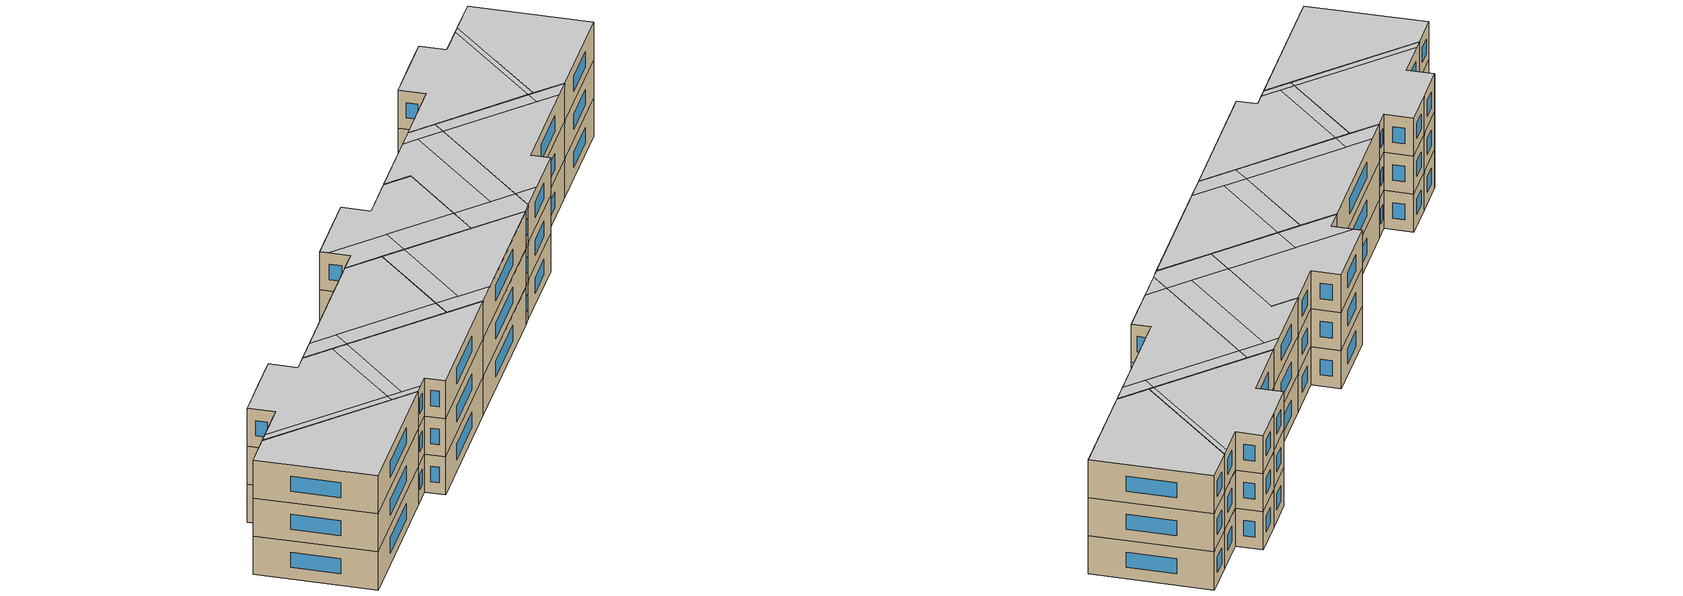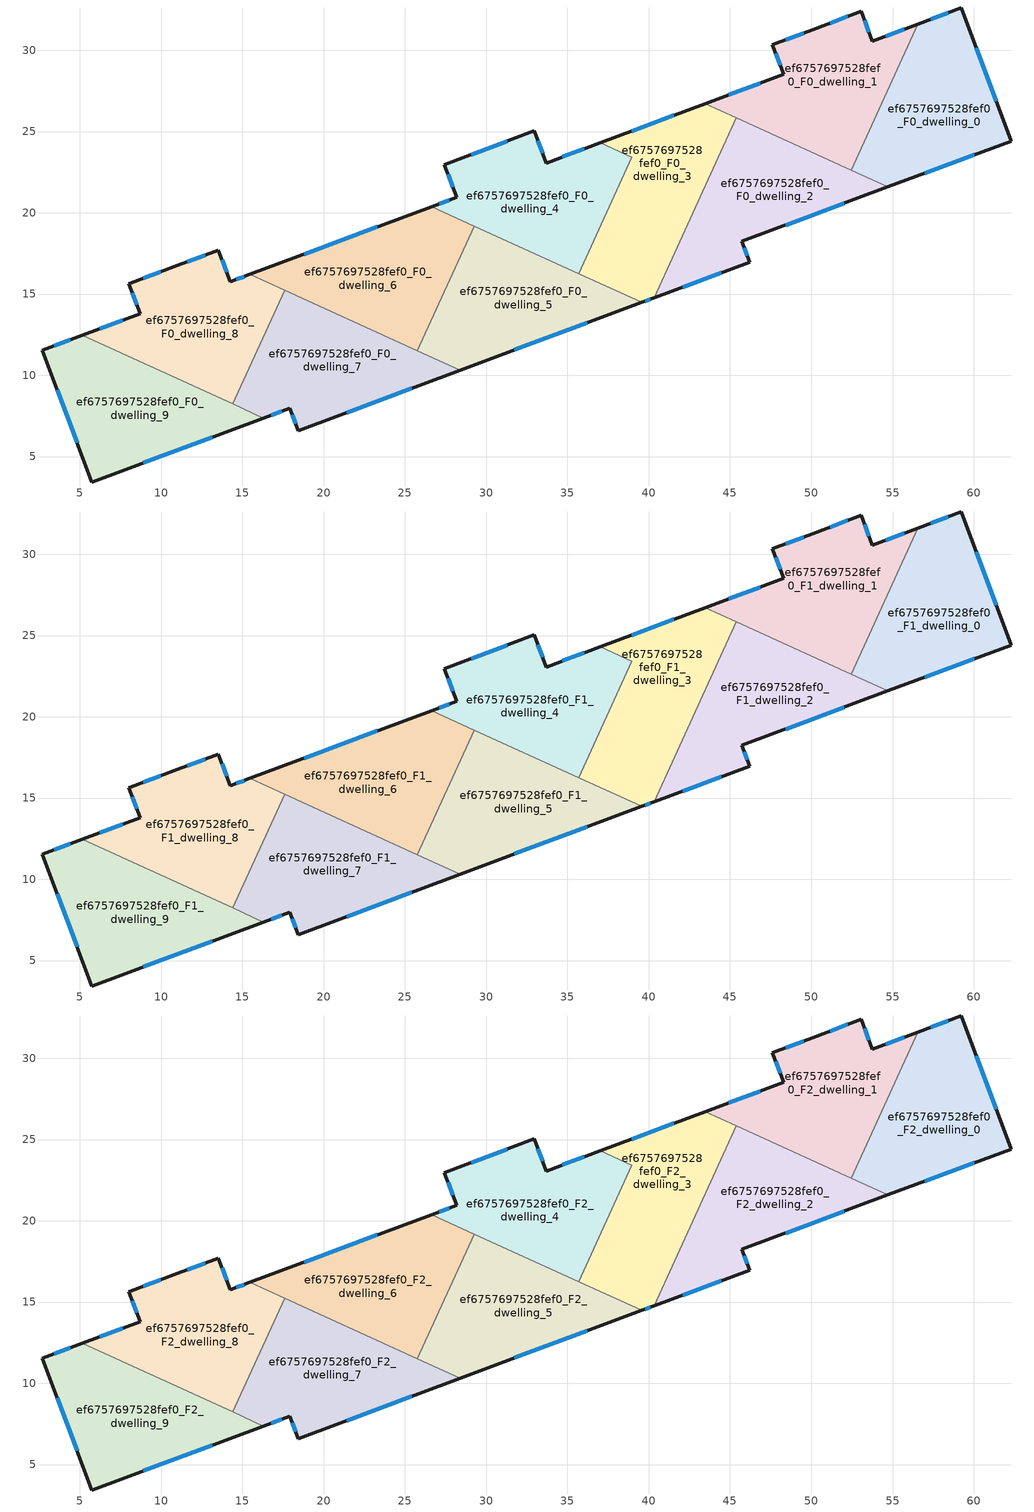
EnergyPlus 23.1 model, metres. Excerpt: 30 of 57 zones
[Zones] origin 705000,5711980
ef6757697528fef0_F0_dwelling_0
 floor ground (EU_floor_Construction): 59.23,32.6 62.3,24.42 54.7,21.59 52.45,22.62 56.55,31.6 z0
 wall outside (EU_wall_Construction): 54.7,21.59 62.3,24.42 59.23,32.6 56.55,31.6 z0:3
 wall to ef6757697528fef0_F0_dwelling_1 (EU_wall_Construction): 56.55,31.6 52.45,22.62 z0:3
 wall to ef6757697528fef0_F0_dwelling_2 (EU_wall_Construction): 52.45,22.62 54.7,21.59 z0:3
 window (EU_Window_Construction): 56.98,22.44 60.02,23.57 / 58.43,32.3 57.35,31.9 / 61.38,26.87 60.15,30.15 z0.9:2.1
ef6757697528fef0_F0_dwelling_1
 floor ground (EU_floor_Construction): 56.55,31.6 52.45,22.62 43.47,26.72 48.3,28.52 47.61,30.35 50.34,31.36 53.07,32.39 53.76,30.56 z0
 wall outside (EU_wall_Construction): 56.55,31.6 53.76,30.56 53.07,32.39 50.34,31.36 47.61,30.35 48.3,28.52 43.47,26.72 z0:3
 wall to ef6757697528fef0_F0_dwelling_3 (EU_wall_Construction): 43.47,26.72 45.38,25.84 z0:3
 wall to ef6757697528fef0_F0_dwelling_2 (EU_wall_Construction): 45.39,25.84 52.45,22.62 z0:3
 window (EU_Window_Construction): 52.26,32.08 51.16,31.67 / 53.55,31.1 53.28,31.84 / 55.72,31.29 54.59,30.87 / 46.86,27.98 44.92,27.26 / 47.82,29.8 48.1,29.07 / 49.53,31.06 48.43,30.65 z0.9:2.1
ef6757697528fef0_F0_dwelling_2
 floor ground (EU_floor_Construction): 54.7,21.59 45.74,18.25 46.21,16.96 40.33,14.77 45.39,25.84 z0
 wall outside (EU_wall_Construction): 40.33,14.77 46.21,16.96 45.74,18.25 54.7,21.59 z0:3
 wall to ef6757697528fef0_F0_dwelling_3 (EU_wall_Construction): 45.39,25.84 40.33,14.77 z0:3
 window (EU_Window_Construction): 48.42,19.25 52.02,20.59 / 46.07,17.35 45.88,17.86 / 42.09,15.43 44.45,16.31 z0.9:2.1
ef6757697528fef0_F0_dwelling_3
 floor ground (EU_floor_Construction): 45.39,25.84 40.33,14.77 39.57,14.49 35.68,16.26 38.95,23.43 37.03,24.31 43.47,26.72 z0
 wall outside (EU_wall_Construction): 43.47,26.72 37.03,24.31 / 39.57,14.49 40.33,14.77 z0:3
 wall to ef6757697528fef0_F0_dwelling_4 (EU_wall_Construction): 37.03,24.31 38.95,23.43 35.68,16.26 z0:3
 wall to ef6757697528fef0_F0_dwelling_5 (EU_wall_Construction): 35.68,16.26 39.57,14.49 z0:3
 window (EU_Window_Construction): 41.54,26 38.96,25.03 / 39.8,14.57 40.1,14.68 z0.9:2.1
ef6757697528fef0_F0_dwelling_4
 floor ground (EU_floor_Construction): 38.95,23.43 35.68,16.26 26.64,20.38 28.18,20.96 27.42,22.96 32.95,25.04 33.69,23.06 37.03,24.31 z0
 wall outside (EU_wall_Construction): 37.03,24.31 33.69,23.06 32.95,25.04 27.42,22.96 28.18,20.96 26.64,20.38 z0:3
 wall to ef6757697528fef0_F0_dwelling_6 (EU_wall_Construction): 26.64,20.38 29.27,19.19 z0:3
 wall to ef6757697528fef0_F0_dwelling_5 (EU_wall_Construction): 29.27,19.19 35.68,16.26 z0:3
 window (EU_Window_Construction): 33.47,23.65 33.17,24.45 / 36.03,23.94 34.69,23.44 / 27.72,20.79 27.1,20.56 / 27.65,22.36 27.95,21.56 / 31.3,24.42 29.08,23.59 z0.9:2.1
ef6757697528fef0_F0_dwelling_5
 floor ground (EU_floor_Construction): 39.57,14.49 28.39,10.31 25.76,11.51 29.27,19.19 z0
 wall outside (EU_wall_Construction): 28.39,10.31 39.57,14.49 z0:3
 wall to ef6757697528fef0_F0_dwelling_6 (EU_wall_Construction): 29.27,19.19 25.76,11.51 z0:3
 wall to ef6757697528fef0_F0_dwelling_7 (EU_wall_Construction): 25.76,11.51 28.39,10.31 z0:3
 window (EU_Window_Construction): 31.73,11.56 36.22,13.24 z0.9:2.1
ef6757697528fef0_F0_dwelling_6
 floor ground (EU_floor_Construction): 29.27,19.19 25.76,11.51 15.46,16.21 26.64,20.38 z0
 wall outside (EU_wall_Construction): 26.64,20.38 15.46,16.21 z0:3
 wall to ef6757697528fef0_F0_dwelling_8 (EU_wall_Construction): 15.46,16.21 17.59,15.24 z0:3
 wall to ef6757697528fef0_F0_dwelling_7 (EU_wall_Construction): 17.59,15.24 25.76,11.51 z0:3
 window (EU_Window_Construction): 23.3,19.14 18.81,17.46 z0.9:2.1
ef6757697528fef0_F0_dwelling_7
 floor ground (EU_floor_Construction): 28.39,10.31 18.44,6.6 17.92,7.98 16.29,7.37 14.39,8.24 17.59,15.24 z0
 wall outside (EU_wall_Construction): 16.29,7.37 17.92,7.98 18.44,6.6 28.39,10.31 z0:3
 wall to ef6757697528fef0_F0_dwelling_8 (EU_wall_Construction): 17.59,15.24 14.39,8.24 z0:3
 wall to ef6757697528fef0_F0_dwelling_9 (EU_wall_Construction): 14.39,8.24 16.29,7.37 z0:3
 window (EU_Window_Construction): 18.07,7.57 18.28,7.01 / 16.78,7.56 17.43,7.8 / 21.41,7.71 25.41,9.2 z0.9:2.1
ef6757697528fef0_F0_dwelling_8
 floor ground (EU_floor_Construction): 17.59,15.24 14.39,8.24 5.14,12.46 8.7,13.79 8.01,15.64 8.09,15.67 10.77,16.68 13.53,17.7 14.26,15.76 15.46,16.21 z0
 wall outside (EU_wall_Construction): 15.46,16.21 14.26,15.76 13.53,17.7 10.77,16.68 8.09,15.67 8.01,15.64 8.7,13.79 5.14,12.46 z0:3
 wall to ef6757697528fef0_F0_dwelling_9 (EU_wall_Construction): 5.14,12.46 14.39,8.24 z0:3
 window (EU_Window_Construction): 12.7,17.4 11.59,16.99 / 14.04,16.34 13.74,17.12 / 15.1,16.08 14.62,15.9 / 7.64,13.39 6.2,12.86 / 8.22,15.09 8.5,14.35 / 9.96,16.38 8.89,15.97 z0.9:2.1
ef6757697528fef0_F0_dwelling_9
 floor ground (EU_floor_Construction): 16.29,7.37 5.74,3.44 2.69,11.55 5.14,12.46 z0
 wall outside (EU_wall_Construction): 5.14,12.46 2.69,11.55 5.74,3.44 16.29,7.37 z0:3
 window (EU_Window_Construction): 3.6,9.12 4.83,5.87 / 4.4,12.19 3.42,11.83 / 8.9,4.61 13.13,6.19 z0.9:2.1
ef6757697528fef0_F1_dwelling_0
 floor to ef6757697528fef0_F0_dwelling_0 (EU_floor_Construction): 59.23,32.6 62.3,24.42 54.7,21.59 52.45,22.62 56.55,31.6 z3
 wall outside (EU_wall_Construction): 54.7,21.59 62.3,24.42 59.23,32.6 56.55,31.6 z3:6
 wall to ef6757697528fef0_F1_dwelling_1 (EU_wall_Construction): 56.55,31.6 52.45,22.62 z3:6
 wall to ef6757697528fef0_F1_dwelling_2 (EU_wall_Construction): 52.45,22.62 54.7,21.59 z3:6
 window (EU_Window_Construction): 56.98,22.44 60.02,23.57 / 58.43,32.3 57.35,31.9 / 61.38,26.87 60.15,30.15 z3.9:5.1
ef6757697528fef0_F1_dwelling_1
 floor to ef6757697528fef0_F0_dwelling_1 (EU_floor_Construction): 56.55,31.6 52.45,22.62 43.47,26.72 48.3,28.52 47.61,30.35 50.34,31.36 53.07,32.39 53.76,30.56 z3
 wall outside (EU_wall_Construction): 56.55,31.6 53.76,30.56 53.07,32.39 50.34,31.36 47.61,30.35 48.3,28.52 43.47,26.72 z3:6
 wall to ef6757697528fef0_F1_dwelling_3 (EU_wall_Construction): 43.47,26.72 45.38,25.84 z3:6
 wall to ef6757697528fef0_F1_dwelling_2 (EU_wall_Construction): 45.39,25.84 52.45,22.62 z3:6
 window (EU_Window_Construction): 52.26,32.08 51.16,31.67 / 53.55,31.1 53.28,31.84 / 55.72,31.29 54.59,30.87 / 46.86,27.98 44.92,27.26 / 47.82,29.8 48.1,29.07 / 49.53,31.06 48.43,30.65 z3.9:5.1
ef6757697528fef0_F1_dwelling_2
 floor to ef6757697528fef0_F0_dwelling_2 (EU_floor_Construction): 54.7,21.59 45.74,18.25 46.21,16.96 40.33,14.77 45.39,25.84 z3
 wall outside (EU_wall_Construction): 40.33,14.77 46.21,16.96 45.74,18.25 54.7,21.59 z3:6
 wall to ef6757697528fef0_F1_dwelling_3 (EU_wall_Construction): 45.39,25.84 40.33,14.77 z3:6
 window (EU_Window_Construction): 48.42,19.25 52.02,20.59 / 46.07,17.35 45.88,17.86 / 42.09,15.43 44.45,16.31 z3.9:5.1
ef6757697528fef0_F1_dwelling_3
 floor to ef6757697528fef0_F0_dwelling_3 (EU_floor_Construction): 45.39,25.84 40.33,14.77 39.57,14.49 35.68,16.26 38.95,23.43 37.03,24.31 43.47,26.72 z3
 wall outside (EU_wall_Construction): 43.47,26.72 37.03,24.31 / 39.57,14.49 40.33,14.77 z3:6
 wall to ef6757697528fef0_F1_dwelling_4 (EU_wall_Construction): 37.03,24.31 38.95,23.43 35.68,16.26 z3:6
 wall to ef6757697528fef0_F1_dwelling_5 (EU_wall_Construction): 35.68,16.26 39.57,14.49 z3:6
 window (EU_Window_Construction): 41.54,26 38.96,25.03 / 39.8,14.57 40.1,14.68 z3.9:5.1
ef6757697528fef0_F1_dwelling_4
 floor to ef6757697528fef0_F0_dwelling_4 (EU_floor_Construction): 38.95,23.43 35.68,16.26 26.64,20.38 28.18,20.96 27.42,22.96 32.95,25.04 33.69,23.06 37.03,24.31 z3
 wall outside (EU_wall_Construction): 37.03,24.31 33.69,23.06 32.95,25.04 27.42,22.96 28.18,20.96 26.64,20.38 z3:6
 wall to ef6757697528fef0_F1_dwelling_6 (EU_wall_Construction): 26.64,20.38 29.27,19.19 z3:6
 wall to ef6757697528fef0_F1_dwelling_5 (EU_wall_Construction): 29.27,19.19 35.68,16.26 z3:6
 window (EU_Window_Construction): 33.47,23.65 33.17,24.45 / 36.03,23.94 34.69,23.44 / 27.72,20.79 27.1,20.56 / 27.65,22.36 27.95,21.56 / 31.3,24.42 29.08,23.59 z3.9:5.1
ef6757697528fef0_F1_dwelling_5
 floor to ef6757697528fef0_F0_dwelling_5 (EU_floor_Construction): 39.57,14.49 28.39,10.31 25.76,11.51 29.27,19.19 z3
 wall outside (EU_wall_Construction): 28.39,10.31 39.57,14.49 z3:6
 wall to ef6757697528fef0_F1_dwelling_6 (EU_wall_Construction): 29.27,19.19 25.76,11.51 z3:6
 wall to ef6757697528fef0_F1_dwelling_7 (EU_wall_Construction): 25.76,11.51 28.39,10.31 z3:6
 window (EU_Window_Construction): 31.73,11.56 36.22,13.24 z3.9:5.1
ef6757697528fef0_F1_dwelling_6
 floor to ef6757697528fef0_F0_dwelling_6 (EU_floor_Construction): 29.27,19.19 25.76,11.51 15.46,16.21 26.64,20.38 z3
 wall outside (EU_wall_Construction): 26.64,20.38 15.46,16.21 z3:6
 wall to ef6757697528fef0_F1_dwelling_8 (EU_wall_Construction): 15.46,16.21 17.59,15.24 z3:6
 wall to ef6757697528fef0_F1_dwelling_7 (EU_wall_Construction): 17.59,15.24 25.76,11.51 z3:6
 window (EU_Window_Construction): 23.3,19.14 18.81,17.46 z3.9:5.1
ef6757697528fef0_F1_dwelling_7
 floor to ef6757697528fef0_F0_dwelling_7 (EU_floor_Construction): 28.39,10.31 18.44,6.6 17.92,7.98 16.29,7.37 14.39,8.24 17.59,15.24 z3
 wall outside (EU_wall_Construction): 16.29,7.37 17.92,7.98 18.44,6.6 28.39,10.31 z3:6
 wall to ef6757697528fef0_F1_dwelling_8 (EU_wall_Construction): 17.59,15.24 14.39,8.24 z3:6
 wall to ef6757697528fef0_F1_dwelling_9 (EU_wall_Construction): 14.39,8.24 16.29,7.37 z3:6
 window (EU_Window_Construction): 18.07,7.57 18.28,7.01 / 16.78,7.56 17.43,7.8 / 21.41,7.71 25.41,9.2 z3.9:5.1
ef6757697528fef0_F1_dwelling_8
 floor to ef6757697528fef0_F0_dwelling_8 (EU_floor_Construction): 17.59,15.24 14.39,8.24 5.14,12.46 8.7,13.79 8.01,15.64 8.09,15.67 10.77,16.68 13.53,17.7 14.26,15.76 15.46,16.21 z3
 wall outside (EU_wall_Construction): 15.46,16.21 14.26,15.76 13.53,17.7 10.77,16.68 8.09,15.67 8.01,15.64 8.7,13.79 5.14,12.46 z3:6
 wall to ef6757697528fef0_F1_dwelling_9 (EU_wall_Construction): 5.14,12.46 14.39,8.24 z3:6
 window (EU_Window_Construction): 12.7,17.4 11.59,16.99 / 14.04,16.34 13.74,17.12 / 15.1,16.08 14.62,15.9 / 7.64,13.39 6.2,12.86 / 8.22,15.09 8.5,14.35 / 9.96,16.38 8.89,15.97 z3.9:5.1
ef6757697528fef0_F1_dwelling_9
 floor to ef6757697528fef0_F0_dwelling_9 (EU_floor_Construction): 16.29,7.37 5.74,3.44 2.69,11.55 5.14,12.46 z3
 wall outside (EU_wall_Construction): 5.14,12.46 2.69,11.55 5.74,3.44 16.29,7.37 z3:6
 window (EU_Window_Construction): 3.6,9.12 4.83,5.87 / 4.4,12.19 3.42,11.83 / 8.9,4.61 13.13,6.19 z3.9:5.1
ef6757697528fef0_F2_dwelling_0
 floor to ef6757697528fef0_F1_dwelling_0 (EU_floor_Construction): 59.23,32.6 62.3,24.42 54.7,21.59 52.45,22.62 56.55,31.6 z6
 wall outside (EU_wall_Construction): 54.7,21.59 62.3,24.42 59.23,32.6 56.55,31.6 z6:9
 wall to ef6757697528fef0_F2_dwelling_1 (EU_wall_Construction): 56.55,31.6 52.45,22.62 z6:9
 wall to ef6757697528fef0_F2_dwelling_2 (EU_wall_Construction): 52.45,22.62 54.7,21.59 z6:9
 window (EU_Window_Construction): 56.98,22.44 60.02,23.57 / 58.43,32.3 57.35,31.9 / 61.38,26.87 60.15,30.15 z6.9:8.1
 ceiling to ef6757697528fef0_F3_dwelling_0 (EU_floor_Construction): 62.3,24.42 59.23,32.6 56.55,31.6 52.45,22.62 54.7,21.59 z9
ef6757697528fef0_F2_dwelling_1
 floor to ef6757697528fef0_F1_dwelling_1 (EU_floor_Construction): 56.55,31.6 52.45,22.62 43.47,26.72 48.3,28.52 47.61,30.35 50.34,31.36 53.07,32.39 53.76,30.56 z6
 wall outside (EU_wall_Construction): 56.55,31.6 53.76,30.56 53.07,32.39 50.34,31.36 47.61,30.35 48.3,28.52 43.47,26.72 z6:9
 wall to ef6757697528fef0_F2_dwelling_3 (EU_wall_Construction): 43.47,26.72 45.38,25.84 z6:9
 wall to ef6757697528fef0_F2_dwelling_2 (EU_wall_Construction): 45.39,25.84 52.45,22.62 z6:9
 window (EU_Window_Construction): 52.26,32.08 51.16,31.67 / 53.55,31.1 53.28,31.84 / 55.72,31.29 54.59,30.87 / 46.86,27.98 44.92,27.26 / 47.82,29.8 48.1,29.07 / 49.53,31.06 48.43,30.65 z6.9:8.1
 ceiling to ef6757697528fef0_F3_dwelling_1 (EU_floor_Construction): 52.06,22.8 55.99,31.39 53.76,30.56 53.07,32.39 50.34,31.36 47.61,30.35 48.3,28.52 43.47,26.72 z9
 ceiling to ef6757697528fef0_F3_dwelling_0 (EU_floor_Construction): 52.45,22.62 56.55,31.6 55.99,31.39 52.06,22.8 z9
ef6757697528fef0_F2_dwelling_2
 floor to ef6757697528fef0_F1_dwelling_2 (EU_floor_Construction): 54.7,21.59 45.74,18.25 46.21,16.96 40.33,14.77 45.39,25.84 z6
 wall outside (EU_wall_Construction): 40.33,14.77 46.21,16.96 45.74,18.25 54.7,21.59 z6:9
 wall to ef6757697528fef0_F2_dwelling_3 (EU_wall_Construction): 45.39,25.84 40.33,14.77 z6:9
 window (EU_Window_Construction): 48.42,19.25 52.02,20.59 / 46.07,17.35 45.88,17.86 / 42.09,15.43 44.45,16.31 z6.9:8.1
 ceiling to ef6757697528fef0_F3_dwelling_2 (EU_floor_Construction): 53.27,21.06 44.94,24.86 41.03,16.31 42.57,15.6 46.21,16.96 45.74,18.25 z9
 ceiling to ef6757697528fef0_F3_dwelling_1 (EU_floor_Construction): 51.61,21.81 52.06,22.8 45.38,25.84 44.94,24.86 z9
 ceiling to ef6757697528fef0_F3_dwelling_0 (EU_floor_Construction): 54.7,21.59 52.06,22.8 51.61,21.81 53.27,21.06 z9
 ceiling to ef6757697528fef0_F3_dwelling_4 (EU_floor_Construction): 42.57,15.6 41.03,16.31 40.33,14.77 z9
ef6757697528fef0_F2_dwelling_3
 floor to ef6757697528fef0_F1_dwelling_3 (EU_floor_Construction): 45.39,25.84 40.33,14.77 39.57,14.49 35.68,16.26 38.95,23.43 37.03,24.31 43.47,26.72 z6
 wall outside (EU_wall_Construction): 43.47,26.72 37.03,24.31 / 39.57,14.49 40.33,14.77 z6:9
 wall to ef6757697528fef0_F2_dwelling_4 (EU_wall_Construction): 37.03,24.31 38.95,23.43 35.68,16.26 z6:9
 wall to ef6757697528fef0_F2_dwelling_5 (EU_wall_Construction): 35.68,16.26 39.57,14.49 z6:9
 window (EU_Window_Construction): 41.54,26 38.96,25.03 / 39.8,14.57 40.1,14.68 z6.9:8.1
 ceiling to ef6757697528fef0_F3_dwelling_3 (EU_floor_Construction): 39.23,17.13 43.14,25.68 42.04,26.18 37.03,24.31 38.95,23.43 36.62,18.32 z9
 ceiling to ef6757697528fef0_F3_dwelling_2 (EU_floor_Construction): 41.03,16.31 44.94,24.86 43.14,25.68 39.23,17.13 z9
 ceiling to ef6757697528fef0_F3_dwelling_1 (EU_floor_Construction): 44.94,24.86 45.38,25.84 43.47,26.72 42.04,26.18 z9
 ceiling to ef6757697528fef0_F3_dwelling_4 (EU_floor_Construction): 40.33,14.77 41.03,16.31 36.62,18.32 35.68,16.26 39.57,14.49 z9
ef6757697528fef0_F2_dwelling_4
 floor to ef6757697528fef0_F1_dwelling_4 (EU_floor_Construction): 38.95,23.43 35.68,16.26 26.64,20.38 28.18,20.96 27.42,22.96 32.95,25.04 33.69,23.06 37.03,24.31 z6
 wall outside (EU_wall_Construction): 37.03,24.31 33.69,23.06 32.95,25.04 27.42,22.96 28.18,20.96 26.64,20.38 z6:9
 wall to ef6757697528fef0_F2_dwelling_6 (EU_wall_Construction): 26.64,20.38 29.27,19.19 z6:9
 wall to ef6757697528fef0_F2_dwelling_5 (EU_wall_Construction): 29.27,19.19 35.68,16.26 z6:9
 window (EU_Window_Construction): 33.47,23.65 33.17,24.45 / 36.03,23.94 34.69,23.44 / 27.72,20.79 27.1,20.56 / 27.65,22.36 27.95,21.56 / 31.3,24.42 29.08,23.59 z6.9:8.1
 ceiling to ef6757697528fef0_F3_dwelling_4 (EU_floor_Construction): 35.68,16.26 36.62,18.32 31.81,20.51 30.87,18.46 z9
 ceiling to ef6757697528fef0_F3_dwelling_3 (EU_floor_Construction): 36.62,18.32 38.95,23.43 37.03,24.31 33.69,23.06 32.95,25.04 27.42,22.96 27.63,22.42 z9
 ceiling to ef6757697528fef0_F3_dwelling_5 (EU_floor_Construction): 30.87,18.46 31.81,20.51 27.63,22.42 28.18,20.96 26.64,20.38 z9
ef6757697528fef0_F2_dwelling_5
 floor to ef6757697528fef0_F1_dwelling_5 (EU_floor_Construction): 39.57,14.49 28.39,10.31 25.76,11.51 29.27,19.19 z6
 wall outside (EU_wall_Construction): 28.39,10.31 39.57,14.49 z6:9
 wall to ef6757697528fef0_F2_dwelling_6 (EU_wall_Construction): 29.27,19.19 25.76,11.51 z6:9
 wall to ef6757697528fef0_F2_dwelling_7 (EU_wall_Construction): 25.76,11.51 28.39,10.31 z6:9
 window (EU_Window_Construction): 31.73,11.56 36.22,13.24 z6.9:8.1
 ceiling to ef6757697528fef0_F3_dwelling_4 (EU_floor_Construction): 39.57,14.49 30.87,18.46 27.94,12.04 30.23,11 z9
 ceiling to ef6757697528fef0_F3_dwelling_6 (EU_floor_Construction): 30.23,11 26.34,12.77 25.76,11.51 28.39,10.31 z9
 ceiling to ef6757697528fef0_F3_dwelling_5 (EU_floor_Construction): 27.94,12.04 30.87,18.46 29.27,19.19 26.34,12.77 z9
ef6757697528fef0_F2_dwelling_6
 floor to ef6757697528fef0_F1_dwelling_6 (EU_floor_Construction): 29.27,19.19 25.76,11.51 15.46,16.21 26.64,20.38 z6
 wall outside (EU_wall_Construction): 26.64,20.38 15.46,16.21 z6:9
 wall to ef6757697528fef0_F2_dwelling_8 (EU_wall_Construction): 15.46,16.21 17.59,15.24 z6:9
 wall to ef6757697528fef0_F2_dwelling_7 (EU_wall_Construction): 17.59,15.24 25.76,11.51 z6:9
 window (EU_Window_Construction): 23.3,19.14 18.81,17.46 z6.9:8.1
 ceiling to ef6757697528fef0_F3_dwelling_6 (EU_floor_Construction): 25.76,11.51 26.34,12.77 19.19,16.04 18.61,14.78 z9
 ceiling to ef6757697528fef0_F3_dwelling_5 (EU_floor_Construction): 26.34,12.77 29.27,19.19 26.64,20.38 17.3,16.9 z9
 ceiling to ef6757697528fef0_F3_dwelling_7 (EU_floor_Construction): 18.61,14.78 19.19,16.04 17.3,16.9 15.46,16.21 z9
ef6757697528fef0_F2_dwelling_7
 floor to ef6757697528fef0_F1_dwelling_7 (EU_floor_Construction): 28.39,10.31 18.44,6.6 17.92,7.98 16.29,7.37 14.39,8.24 17.59,15.24 z6
 wall outside (EU_wall_Construction): 16.29,7.37 17.92,7.98 18.44,6.6 28.39,10.31 z6:9
 wall to ef6757697528fef0_F2_dwelling_8 (EU_wall_Construction): 17.59,15.24 14.39,8.24 z6:9
 wall to ef6757697528fef0_F2_dwelling_9 (EU_wall_Construction): 14.39,8.24 16.29,7.37 z6:9
 window (EU_Window_Construction): 18.07,7.57 18.28,7.01 / 16.78,7.56 17.43,7.8 / 21.41,7.71 25.41,9.2 z6.9:8.1
 ceiling to ef6757697528fef0_F3_dwelling_6 (EU_floor_Construction): 28.39,10.31 18.61,14.78 15.64,8.26 17,7.64 17.92,7.98 18.44,6.6 z9
 ceiling to ef6757697528fef0_F3_dwelling_8 (EU_floor_Construction): 17,7.64 14.62,8.72 14.39,8.24 16.29,7.37 z9
 ceiling to ef6757697528fef0_F3_dwelling_7 (EU_floor_Construction): 15.64,8.26 18.61,14.78 17.59,15.24 14.62,8.72 z9
ef6757697528fef0_F2_dwelling_8
 floor to ef6757697528fef0_F1_dwelling_8 (EU_floor_Construction): 17.59,15.24 14.39,8.24 5.14,12.46 8.7,13.79 8.01,15.64 8.09,15.67 10.77,16.68 13.53,17.7 14.26,15.76 15.46,16.21 z6
 wall outside (EU_wall_Construction): 15.46,16.21 14.26,15.76 13.53,17.7 10.77,16.68 8.09,15.67 8.01,15.64 8.7,13.79 5.14,12.46 z6:9
 wall to ef6757697528fef0_F2_dwelling_9 (EU_wall_Construction): 5.14,12.46 14.39,8.24 z6:9
 window (EU_Window_Construction): 12.7,17.4 11.59,16.99 / 14.04,16.34 13.74,17.12 / 15.1,16.08 14.62,15.9 / 7.64,13.39 6.2,12.86 / 8.22,15.09 8.5,14.35 / 9.96,16.38 8.89,15.97 z6.9:8.1
 ceiling to ef6757697528fef0_F3_dwelling_8 (EU_floor_Construction): 14.39,8.24 14.62,8.72 5.85,12.73 5.14,12.46 z9
 ceiling to ef6757697528fef0_F3_dwelling_7 (EU_floor_Construction): 14.62,8.72 17.59,15.24 15.46,16.21 14.26,15.76 13.53,17.7 10.77,16.68 8.09,15.67 8.01,15.64 8.7,13.79 5.85,12.73 z9
ef6757697528fef0_F2_dwelling_9
 floor to ef6757697528fef0_F1_dwelling_9 (EU_floor_Construction): 16.29,7.37 5.74,3.44 2.69,11.55 5.14,12.46 z6
 wall outside (EU_wall_Construction): 5.14,12.46 2.69,11.55 5.74,3.44 16.29,7.37 z6:9
 window (EU_Window_Construction): 3.6,9.12 4.83,5.87 / 4.4,12.19 3.42,11.83 / 8.9,4.61 13.13,6.19 z6.9:8.1
 ceiling to ef6757697528fef0_F3_dwelling_8 (EU_floor_Construction): 16.29,7.37 5.14,12.46 2.69,11.55 5.74,3.44 z9
[Building]
EU S2 Campaign: North Axis=0; Terrain=City; Solar Distribution=FullExterior
[Site:Location]
London: Latitude=51.5; Longitude=-0.5; Time Zone=0; Elevation=25
[SizingPeriod:WeatherFileDays]
AnnualSizingPeriod: Begin Month=1; Begin Day of Month=1; End Month=12; End Day of Month=31; Day of Week for Start Day=Monday; Use Weather File Daylight Saving Period=No; Use Weather File Rain and Snow Indicators=No
[MATERIAL]
EU_InternalMass_Material: Roughness=MediumRough; Thickness=0.1; Conductivity=1; Density=1800; Specific Heat=900; Thermal Absorptance=0.9; Solar Absorptance=0.7; Visible Absorptance=0.7
[MATERIAL:NOMASS] Roughness=MediumRough; Thermal Absorptance=0.9; Solar Absorptance=0.7; Visible Absorptance=0.7
Name | Thermal Resistance
EU_wall_NoMass | 1.04674
EU_floor_NoMass | 2.04616
[WINDOWMATERIAL:SIMPLEGLAZINGSYSTEM]
EU_Window_SimpleGlazing: UFactor=4.25843; Solar Heat Gain Coefficient=0.85; Visible Transmittance=0.85
[CONSTRUCTION]
EU_wall_Construction: EU_wall_NoMass
EU_floor_Construction: EU_floor_NoMass
EU_Window_Construction: EU_Window_SimpleGlazing
EU_InternalMass_Construction: EU_InternalMass_Material
[ZONE] Type=1; Multiplier=1; Ceiling Height=autocalculate; Floor Area=autocalculate; Part of Total Floor Area=Yes
Name | Volume
ef6757697528fef0_F0_dwelling_0; ef6757697528fef0_F1_dwelling_0; ef6757697528fef0_F2_dwelling_0; ef6757697528fef0_F0_dwelling_2; ef6757697528fef0_F1_dwelling_2; ef6757697528fef0_F2_dwelling_2 | 180.289
ef6757697528fef0_F0_dwelling_1; ef6757697528fef0_F1_dwelling_1; ef6757697528fef0_F2_dwelling_1 | 180.298
ef6757697528fef0_F0_dwelling_3; ef6757697528fef0_F1_dwelling_3; ef6757697528fef0_F2_dwelling_3 | 180.295
ef6757697528fef0_F0_dwelling_4; ef6757697528fef0_F1_dwelling_4; ef6757697528fef0_F2_dwelling_4 | 180.306
ef6757697528fef0_F0_dwelling_5; ef6757697528fef0_F1_dwelling_5; ef6757697528fef0_F2_dwelling_5; ef6757697528fef0_F0_dwelling_6; ef6757697528fef0_F1_dwelling_6; ef6757697528fef0_F2_dwelling_6 | 179.823
ef6757697528fef0_F0_dwelling_7; ef6757697528fef0_F1_dwelling_7; ef6757697528fef0_F2_dwelling_7 | 180.757
ef6757697528fef0_F0_dwelling_8; ef6757697528fef0_F1_dwelling_8; ef6757697528fef0_F2_dwelling_8 | 180.743
ef6757697528fef0_F0_dwelling_9; ef6757697528fef0_F1_dwelling_9; ef6757697528fef0_F2_dwelling_9 | 180.293
[INTERNALMASS] Construction=EU_InternalMass_Construction
Name | Zone or ZoneList | Surface Area
ef6757697528fef0_F0_dwelling_0_EU_InternalMass | ef6757697528fef0_F0_dwelling_0 | 60.0974
ef6757697528fef0_F0_dwelling_1_EU_InternalMass | ef6757697528fef0_F0_dwelling_1 | 60.0989
ef6757697528fef0_F0_dwelling_2_EU_InternalMass | ef6757697528fef0_F0_dwelling_2 | 60.0953
ef6757697528fef0_F0_dwelling_3_EU_InternalMass | ef6757697528fef0_F0_dwelling_3 | 60.0985
ef6757697528fef0_F0_dwelling_4_EU_InternalMass | ef6757697528fef0_F0_dwelling_4 | 60.1039
ef6757697528fef0_F0_dwelling_5_EU_InternalMass | ef6757697528fef0_F0_dwelling_5 | 59.9446
ef6757697528fef0_F0_dwelling_6_EU_InternalMass | ef6757697528fef0_F0_dwelling_6 | 59.9436
ef6757697528fef0_F0_dwelling_7_EU_InternalMass | ef6757697528fef0_F0_dwelling_7 | 60.2515
ef6757697528fef0_F0_dwelling_8_EU_InternalMass | ef6757697528fef0_F0_dwelling_8 | 60.2478
ef6757697528fef0_F0_dwelling_9_EU_InternalMass | ef6757697528fef0_F0_dwelling_9 | 60.098
ef6757697528fef0_F1_dwelling_0_EU_InternalMass | ef6757697528fef0_F1_dwelling_0 | 60.0974
ef6757697528fef0_F1_dwelling_1_EU_InternalMass | ef6757697528fef0_F1_dwelling_1 | 60.0989
ef6757697528fef0_F1_dwelling_2_EU_InternalMass | ef6757697528fef0_F1_dwelling_2 | 60.0953
ef6757697528fef0_F1_dwelling_3_EU_InternalMass | ef6757697528fef0_F1_dwelling_3 | 60.0985
ef6757697528fef0_F1_dwelling_4_EU_InternalMass | ef6757697528fef0_F1_dwelling_4 | 60.1039
ef6757697528fef0_F1_dwelling_5_EU_InternalMass | ef6757697528fef0_F1_dwelling_5 | 59.9446
ef6757697528fef0_F1_dwelling_6_EU_InternalMass | ef6757697528fef0_F1_dwelling_6 | 59.9436
ef6757697528fef0_F1_dwelling_7_EU_InternalMass | ef6757697528fef0_F1_dwelling_7 | 60.2515
ef6757697528fef0_F1_dwelling_8_EU_InternalMass | ef6757697528fef0_F1_dwelling_8 | 60.2478
ef6757697528fef0_F1_dwelling_9_EU_InternalMass | ef6757697528fef0_F1_dwelling_9 | 60.098
ef6757697528fef0_F2_dwelling_0_EU_InternalMass | ef6757697528fef0_F2_dwelling_0 | 60.0974
ef6757697528fef0_F2_dwelling_1_EU_InternalMass | ef6757697528fef0_F2_dwelling_1 | 60.0989
ef6757697528fef0_F2_dwelling_2_EU_InternalMass | ef6757697528fef0_F2_dwelling_2 | 60.0953
ef6757697528fef0_F2_dwelling_3_EU_InternalMass | ef6757697528fef0_F2_dwelling_3 | 60.0985
ef6757697528fef0_F2_dwelling_4_EU_InternalMass | ef6757697528fef0_F2_dwelling_4 | 60.1039
ef6757697528fef0_F2_dwelling_5_EU_InternalMass | ef6757697528fef0_F2_dwelling_5 | 59.9446
ef6757697528fef0_F2_dwelling_6_EU_InternalMass | ef6757697528fef0_F2_dwelling_6 | 59.9436
ef6757697528fef0_F2_dwelling_7_EU_InternalMass | ef6757697528fef0_F2_dwelling_7 | 60.2515
ef6757697528fef0_F2_dwelling_8_EU_InternalMass | ef6757697528fef0_F2_dwelling_8 | 60.2478
ef6757697528fef0_F2_dwelling_9_EU_InternalMass | ef6757697528fef0_F2_dwelling_9 | 60.098
[OTHEREQUIPMENT] Fuel Type=Electricity; Design Level Calculation Method=Watts/Area; Power per Zone Floor Area=1; Fraction Latent=0; Fraction Radiant=0; Fraction Lost=0; Carbon Dioxide Generation Rate=0; EndUse Subcategory=EU_Step8_InternalGains
Name | Zone or ZoneList or Space or SpaceList | Schedule
EU_Step8_InternalGain_ef6757697528fef0_F0_dwelling_0_f000 | ef6757697528fef0_F0_dwelling_0 | EU_Step8_GainSchedule_ef6757697528fef0_F0_dwelling_0_f000
EU_Step8_InternalGain_ef6757697528fef0_F0_dwelling_1_f000 | ef6757697528fef0_F0_dwelling_1 | EU_Step8_GainSchedule_ef6757697528fef0_F0_dwelling_1_f000
EU_Step8_InternalGain_ef6757697528fef0_F0_dwelling_2_f000 | ef6757697528fef0_F0_dwelling_2 | EU_Step8_GainSchedule_ef6757697528fef0_F0_dwelling_2_f000
EU_Step8_InternalGain_ef6757697528fef0_F0_dwelling_3_f000 | ef6757697528fef0_F0_dwelling_3 | EU_Step8_GainSchedule_ef6757697528fef0_F0_dwelling_3_f000
EU_Step8_InternalGain_ef6757697528fef0_F0_dwelling_4_f000 | ef6757697528fef0_F0_dwelling_4 | EU_Step8_GainSchedule_ef6757697528fef0_F0_dwelling_4_f000
EU_Step8_InternalGain_ef6757697528fef0_F0_dwelling_5_f000 | ef6757697528fef0_F0_dwelling_5 | EU_Step8_GainSchedule_ef6757697528fef0_F0_dwelling_5_f000
EU_Step8_InternalGain_ef6757697528fef0_F0_dwelling_6_f000 | ef6757697528fef0_F0_dwelling_6 | EU_Step8_GainSchedule_ef6757697528fef0_F0_dwelling_6_f000
EU_Step8_InternalGain_ef6757697528fef0_F0_dwelling_7_f000 | ef6757697528fef0_F0_dwelling_7 | EU_Step8_GainSchedule_ef6757697528fef0_F0_dwelling_7_f000
EU_Step8_InternalGain_ef6757697528fef0_F0_dwelling_8_f000 | ef6757697528fef0_F0_dwelling_8 | EU_Step8_GainSchedule_ef6757697528fef0_F0_dwelling_8_f000
EU_Step8_InternalGain_ef6757697528fef0_F0_dwelling_9_f000 | ef6757697528fef0_F0_dwelling_9 | EU_Step8_GainSchedule_ef6757697528fef0_F0_dwelling_9_f000
EU_Step8_InternalGain_ef6757697528fef0_F1_dwelling_0_f000 | ef6757697528fef0_F1_dwelling_0 | EU_Step8_GainSchedule_ef6757697528fef0_F1_dwelling_0_f000
EU_Step8_InternalGain_ef6757697528fef0_F1_dwelling_1_f000 | ef6757697528fef0_F1_dwelling_1 | EU_Step8_GainSchedule_ef6757697528fef0_F1_dwelling_1_f000
EU_Step8_InternalGain_ef6757697528fef0_F1_dwelling_2_f000 | ef6757697528fef0_F1_dwelling_2 | EU_Step8_GainSchedule_ef6757697528fef0_F1_dwelling_2_f000
EU_Step8_InternalGain_ef6757697528fef0_F1_dwelling_3_f000 | ef6757697528fef0_F1_dwelling_3 | EU_Step8_GainSchedule_ef6757697528fef0_F1_dwelling_3_f000
EU_Step8_InternalGain_ef6757697528fef0_F1_dwelling_4_f000 | ef6757697528fef0_F1_dwelling_4 | EU_Step8_GainSchedule_ef6757697528fef0_F1_dwelling_4_f000
EU_Step8_InternalGain_ef6757697528fef0_F1_dwelling_5_f000 | ef6757697528fef0_F1_dwelling_5 | EU_Step8_GainSchedule_ef6757697528fef0_F1_dwelling_5_f000
EU_Step8_InternalGain_ef6757697528fef0_F1_dwelling_6_f000 | ef6757697528fef0_F1_dwelling_6 | EU_Step8_GainSchedule_ef6757697528fef0_F1_dwelling_6_f000
EU_Step8_InternalGain_ef6757697528fef0_F1_dwelling_7_f000 | ef6757697528fef0_F1_dwelling_7 | EU_Step8_GainSchedule_ef6757697528fef0_F1_dwelling_7_f000
EU_Step8_InternalGain_ef6757697528fef0_F1_dwelling_8_f000 | ef6757697528fef0_F1_dwelling_8 | EU_Step8_GainSchedule_ef6757697528fef0_F1_dwelling_8_f000
EU_Step8_InternalGain_ef6757697528fef0_F1_dwelling_9_f000 | ef6757697528fef0_F1_dwelling_9 | EU_Step8_GainSchedule_ef6757697528fef0_F1_dwelling_9_f000
EU_Step8_InternalGain_ef6757697528fef0_F2_dwelling_0_f000 | ef6757697528fef0_F2_dwelling_0 | EU_Step8_GainSchedule_ef6757697528fef0_F2_dwelling_0_f000
EU_Step8_InternalGain_ef6757697528fef0_F2_dwelling_1_f000 | ef6757697528fef0_F2_dwelling_1 | EU_Step8_GainSchedule_ef6757697528fef0_F2_dwelling_1_f000
EU_Step8_InternalGain_ef6757697528fef0_F2_dwelling_2_f000 | ef6757697528fef0_F2_dwelling_2 | EU_Step8_GainSchedule_ef6757697528fef0_F2_dwelling_2_f000
EU_Step8_InternalGain_ef6757697528fef0_F2_dwelling_3_f000 | ef6757697528fef0_F2_dwelling_3 | EU_Step8_GainSchedule_ef6757697528fef0_F2_dwelling_3_f000
EU_Step8_InternalGain_ef6757697528fef0_F2_dwelling_4_f000 | ef6757697528fef0_F2_dwelling_4 | EU_Step8_GainSchedule_ef6757697528fef0_F2_dwelling_4_f000
EU_Step8_InternalGain_ef6757697528fef0_F2_dwelling_5_f000 | ef6757697528fef0_F2_dwelling_5 | EU_Step8_GainSchedule_ef6757697528fef0_F2_dwelling_5_f000
EU_Step8_InternalGain_ef6757697528fef0_F2_dwelling_6_f000 | ef6757697528fef0_F2_dwelling_6 | EU_Step8_GainSchedule_ef6757697528fef0_F2_dwelling_6_f000
EU_Step8_InternalGain_ef6757697528fef0_F2_dwelling_7_f000 | ef6757697528fef0_F2_dwelling_7 | EU_Step8_GainSchedule_ef6757697528fef0_F2_dwelling_7_f000
EU_Step8_InternalGain_ef6757697528fef0_F2_dwelling_8_f000 | ef6757697528fef0_F2_dwelling_8 | EU_Step8_GainSchedule_ef6757697528fef0_F2_dwelling_8_f000
EU_Step8_InternalGain_ef6757697528fef0_F2_dwelling_9_f000 | ef6757697528fef0_F2_dwelling_9 | EU_Step8_GainSchedule_ef6757697528fef0_F2_dwelling_9_f000
[ZONEVENTILATION:DESIGNFLOWRATE] Schedule=EU_AlwaysOn; Design Flow Rate Calculation Method=AirChanges/Hour; Air Changes per Hour=0.488719; Ventilation Type=Natural; Fan Pressure Rise=0; Fan Total Efficiency=1; Constant Term Coefficient=1; Temperature Term Coefficient=0; Velocity Term Coefficient=0; Velocity Squared Term Coefficient=0; Minimum Indoor Temperature=-100; Maximum Indoor Temperature=100; Delta Temperature=-100; Minimum Outdoor Temperature=-100; Maximum Outdoor Temperature=100; Maximum Wind Speed=40
Name | Zone or ZoneList or Space or SpaceList
EU_ConstantAir_ef6757697528fef0_F0_dwelling_0 | ef6757697528fef0_F0_dwelling_0
EU_ConstantAir_ef6757697528fef0_F0_dwelling_1 | ef6757697528fef0_F0_dwelling_1
EU_ConstantAir_ef6757697528fef0_F0_dwelling_2 | ef6757697528fef0_F0_dwelling_2
EU_ConstantAir_ef6757697528fef0_F0_dwelling_3 | ef6757697528fef0_F0_dwelling_3
EU_ConstantAir_ef6757697528fef0_F0_dwelling_4 | ef6757697528fef0_F0_dwelling_4
EU_ConstantAir_ef6757697528fef0_F0_dwelling_5 | ef6757697528fef0_F0_dwelling_5
EU_ConstantAir_ef6757697528fef0_F0_dwelling_6 | ef6757697528fef0_F0_dwelling_6
EU_ConstantAir_ef6757697528fef0_F0_dwelling_7 | ef6757697528fef0_F0_dwelling_7
EU_ConstantAir_ef6757697528fef0_F0_dwelling_8 | ef6757697528fef0_F0_dwelling_8
EU_ConstantAir_ef6757697528fef0_F0_dwelling_9 | ef6757697528fef0_F0_dwelling_9
EU_ConstantAir_ef6757697528fef0_F1_dwelling_0 | ef6757697528fef0_F1_dwelling_0
EU_ConstantAir_ef6757697528fef0_F1_dwelling_1 | ef6757697528fef0_F1_dwelling_1
EU_ConstantAir_ef6757697528fef0_F1_dwelling_2 | ef6757697528fef0_F1_dwelling_2
EU_ConstantAir_ef6757697528fef0_F1_dwelling_3 | ef6757697528fef0_F1_dwelling_3
EU_ConstantAir_ef6757697528fef0_F1_dwelling_4 | ef6757697528fef0_F1_dwelling_4
EU_ConstantAir_ef6757697528fef0_F1_dwelling_5 | ef6757697528fef0_F1_dwelling_5
EU_ConstantAir_ef6757697528fef0_F1_dwelling_6 | ef6757697528fef0_F1_dwelling_6
EU_ConstantAir_ef6757697528fef0_F1_dwelling_7 | ef6757697528fef0_F1_dwelling_7
EU_ConstantAir_ef6757697528fef0_F1_dwelling_8 | ef6757697528fef0_F1_dwelling_8
EU_ConstantAir_ef6757697528fef0_F1_dwelling_9 | ef6757697528fef0_F1_dwelling_9
EU_ConstantAir_ef6757697528fef0_F2_dwelling_0 | ef6757697528fef0_F2_dwelling_0
EU_ConstantAir_ef6757697528fef0_F2_dwelling_1 | ef6757697528fef0_F2_dwelling_1
EU_ConstantAir_ef6757697528fef0_F2_dwelling_2 | ef6757697528fef0_F2_dwelling_2
EU_ConstantAir_ef6757697528fef0_F2_dwelling_3 | ef6757697528fef0_F2_dwelling_3
EU_ConstantAir_ef6757697528fef0_F2_dwelling_4 | ef6757697528fef0_F2_dwelling_4
EU_ConstantAir_ef6757697528fef0_F2_dwelling_5 | ef6757697528fef0_F2_dwelling_5
EU_ConstantAir_ef6757697528fef0_F2_dwelling_6 | ef6757697528fef0_F2_dwelling_6
EU_ConstantAir_ef6757697528fef0_F2_dwelling_7 | ef6757697528fef0_F2_dwelling_7
EU_ConstantAir_ef6757697528fef0_F2_dwelling_8 | ef6757697528fef0_F2_dwelling_8
EU_ConstantAir_ef6757697528fef0_F2_dwelling_9 | ef6757697528fef0_F2_dwelling_9
[HVACTEMPLATE:THERMOSTAT] Constant Heating Setpoint=20; Constant Cooling Setpoint=50
EU_HeatOnly_ef6757697528fef0_F0_dwelling_0; EU_HeatOnly_ef6757697528fef0_F0_dwelling_1; EU_HeatOnly_ef6757697528fef0_F0_dwelling_2; EU_HeatOnly_ef6757697528fef0_F0_dwelling_3; EU_HeatOnly_ef6757697528fef0_F0_dwelling_4; EU_HeatOnly_ef6757697528fef0_F0_dwelling_5; EU_HeatOnly_ef6757697528fef0_F0_dwelling_6; EU_HeatOnly_ef6757697528fef0_F0_dwelling_7; EU_HeatOnly_ef6757697528fef0_F0_dwelling_8; EU_HeatOnly_ef6757697528fef0_F0_dwelling_9; EU_HeatOnly_ef6757697528fef0_F1_dwelling_0; EU_HeatOnly_ef6757697528fef0_F1_dwelling_1; EU_HeatOnly_ef6757697528fef0_F1_dwelling_2; EU_HeatOnly_ef6757697528fef0_F1_dwelling_3; EU_HeatOnly_ef6757697528fef0_F1_dwelling_4; EU_HeatOnly_ef6757697528fef0_F1_dwelling_5; EU_HeatOnly_ef6757697528fef0_F1_dwelling_6; EU_HeatOnly_ef6757697528fef0_F1_dwelling_7; EU_HeatOnly_ef6757697528fef0_F1_dwelling_8; EU_HeatOnly_ef6757697528fef0_F1_dwelling_9; EU_HeatOnly_ef6757697528fef0_F2_dwelling_0; EU_HeatOnly_ef6757697528fef0_F2_dwelling_1; EU_HeatOnly_ef6757697528fef0_F2_dwelling_2; EU_HeatOnly_ef6757697528fef0_F2_dwelling_3; EU_HeatOnly_ef6757697528fef0_F2_dwelling_4; EU_HeatOnly_ef6757697528fef0_F2_dwelling_5; EU_HeatOnly_ef6757697528fef0_F2_dwelling_6; EU_HeatOnly_ef6757697528fef0_F2_dwelling_7; EU_HeatOnly_ef6757697528fef0_F2_dwelling_8; EU_HeatOnly_ef6757697528fef0_F2_dwelling_9; EU_HeatOnly_ef6757697528fef0_F3_dwelling_0; EU_HeatOnly_ef6757697528fef0_F3_dwelling_1; EU_HeatOnly_ef6757697528fef0_F3_dwelling_2; EU_HeatOnly_ef6757697528fef0_F3_dwelling_3; EU_HeatOnly_ef6757697528fef0_F3_dwelling_4; EU_HeatOnly_ef6757697528fef0_F3_dwelling_5; EU_HeatOnly_ef6757697528fef0_F3_dwelling_6; EU_HeatOnly_ef6757697528fef0_F3_dwelling_7; EU_HeatOnly_ef6757697528fef0_F3_dwelling_8; EU_HeatOnly_ef6757697528fef0_F4_dwelling_0; EU_HeatOnly_ef6757697528fef0_F4_dwelling_1; EU_HeatOnly_ef6757697528fef0_F4_dwelling_2; EU_HeatOnly_ef6757697528fef0_F4_dwelling_3; EU_HeatOnly_ef6757697528fef0_F4_dwelling_4; EU_HeatOnly_ef6757697528fef0_F4_dwelling_5; EU_HeatOnly_ef6757697528fef0_F4_dwelling_6; EU_HeatOnly_ef6757697528fef0_F4_dwelling_7; EU_HeatOnly_ef6757697528fef0_F4_dwelling_8; EU_HeatOnly_ef6757697528fef0_F5_dwelling_0; EU_HeatOnly_ef6757697528fef0_F5_dwelling_1; EU_HeatOnly_ef6757697528fef0_F5_dwelling_2; EU_HeatOnly_ef6757697528fef0_F5_dwelling_3; EU_HeatOnly_ef6757697528fef0_F5_dwelling_4; EU_HeatOnly_ef6757697528fef0_F5_dwelling_5; EU_HeatOnly_ef6757697528fef0_F5_dwelling_6; EU_HeatOnly_ef6757697528fef0_F5_dwelling_7; EU_HeatOnly_ef6757697528fef0_F5_dwelling_8
[HVACTEMPLATE:ZONE:IDEALLOADSAIRSYSTEM] System Availability Schedule=EU_AlwaysOn; Maximum Heating Supply Air Temperature=50; Minimum Cooling Supply Air Temperature=13; Maximum Heating Supply Air Humidity Ratio=0.0156; Minimum Cooling Supply Air Humidity Ratio=0.0077; Heating Limit=NoLimit; Cooling Limit=NoLimit; Heating Availability Schedule=EU_AlwaysOn; Cooling Availability Schedule=EU_CoolingOff; Dehumidification Control Type=ConstantSensibleHeatRatio; Cooling Sensible Heat Ratio=0.7; Dehumidification Setpoint=60; Humidification Control Type=None; Humidification Setpoint=30; Outdoor Air Method=None; Outdoor Air Flow Rate per Person=0.00944; Outdoor Air Flow Rate per Zone Floor Area=0; Outdoor Air Flow Rate per Zone=0; Demand Controlled Ventilation Type=None; Outdoor Air Economizer Type=NoEconomizer; Heat Recovery Type=None; Sensible Heat Recovery Effectiveness=0.7; Latent Heat Recovery Effectiveness=0.65
Name | Template Thermostat
ef6757697528fef0_F0_dwelling_0 | EU_HeatOnly_ef6757697528fef0_F0_dwelling_0
ef6757697528fef0_F0_dwelling_1 | EU_HeatOnly_ef6757697528fef0_F0_dwelling_1
ef6757697528fef0_F0_dwelling_2 | EU_HeatOnly_ef6757697528fef0_F0_dwelling_2
ef6757697528fef0_F0_dwelling_3 | EU_HeatOnly_ef6757697528fef0_F0_dwelling_3
ef6757697528fef0_F0_dwelling_4 | EU_HeatOnly_ef6757697528fef0_F0_dwelling_4
ef6757697528fef0_F0_dwelling_5 | EU_HeatOnly_ef6757697528fef0_F0_dwelling_5
ef6757697528fef0_F0_dwelling_6 | EU_HeatOnly_ef6757697528fef0_F0_dwelling_6
ef6757697528fef0_F0_dwelling_7 | EU_HeatOnly_ef6757697528fef0_F0_dwelling_7
ef6757697528fef0_F0_dwelling_8 | EU_HeatOnly_ef6757697528fef0_F0_dwelling_8
ef6757697528fef0_F0_dwelling_9 | EU_HeatOnly_ef6757697528fef0_F0_dwelling_9
ef6757697528fef0_F1_dwelling_0 | EU_HeatOnly_ef6757697528fef0_F1_dwelling_0
ef6757697528fef0_F1_dwelling_1 | EU_HeatOnly_ef6757697528fef0_F1_dwelling_1
ef6757697528fef0_F1_dwelling_2 | EU_HeatOnly_ef6757697528fef0_F1_dwelling_2
ef6757697528fef0_F1_dwelling_3 | EU_HeatOnly_ef6757697528fef0_F1_dwelling_3
ef6757697528fef0_F1_dwelling_4 | EU_HeatOnly_ef6757697528fef0_F1_dwelling_4
ef6757697528fef0_F1_dwelling_5 | EU_HeatOnly_ef6757697528fef0_F1_dwelling_5
ef6757697528fef0_F1_dwelling_6 | EU_HeatOnly_ef6757697528fef0_F1_dwelling_6
ef6757697528fef0_F1_dwelling_7 | EU_HeatOnly_ef6757697528fef0_F1_dwelling_7
ef6757697528fef0_F1_dwelling_8 | EU_HeatOnly_ef6757697528fef0_F1_dwelling_8
ef6757697528fef0_F1_dwelling_9 | EU_HeatOnly_ef6757697528fef0_F1_dwelling_9
ef6757697528fef0_F2_dwelling_0 | EU_HeatOnly_ef6757697528fef0_F2_dwelling_0
ef6757697528fef0_F2_dwelling_1 | EU_HeatOnly_ef6757697528fef0_F2_dwelling_1
ef6757697528fef0_F2_dwelling_2 | EU_HeatOnly_ef6757697528fef0_F2_dwelling_2
ef6757697528fef0_F2_dwelling_3 | EU_HeatOnly_ef6757697528fef0_F2_dwelling_3
ef6757697528fef0_F2_dwelling_4 | EU_HeatOnly_ef6757697528fef0_F2_dwelling_4
ef6757697528fef0_F2_dwelling_5 | EU_HeatOnly_ef6757697528fef0_F2_dwelling_5
ef6757697528fef0_F2_dwelling_6 | EU_HeatOnly_ef6757697528fef0_F2_dwelling_6
ef6757697528fef0_F2_dwelling_7 | EU_HeatOnly_ef6757697528fef0_F2_dwelling_7
ef6757697528fef0_F2_dwelling_8 | EU_HeatOnly_ef6757697528fef0_F2_dwelling_8
ef6757697528fef0_F2_dwelling_9 | EU_HeatOnly_ef6757697528fef0_F2_dwelling_9
[SIZING:ZONE] Zone Cooling Design Supply Air Temperature Input Method=SupplyAirTemperature; Zone Cooling Design Supply Air Temperature=13; Zone Heating Design Supply Air Temperature Input Method=SupplyAirTemperature; Zone Heating Design Supply Air Temperature=50; Zone Cooling Design Supply Air Humidity Ratio=0.008; Zone Heating Design Supply Air Humidity Ratio=0.008; Cooling Design Air Flow Method=DesignDay; Cooling Design Air Flow Rate=0; Cooling Minimum Air Flow per Zone Floor Area=0.000762; Cooling Minimum Air Flow=0; Cooling Minimum Air Flow Fraction=0.2; Heating Design Air Flow Method=DesignDay; Heating Design Air Flow Rate=0; Heating Maximum Air Flow per Zone Floor Area=0.002032; Heating Maximum Air Flow=0.141576; Heating Maximum Air Flow Fraction=0.3; Account for Dedicated Outdoor Air System=No; Dedicated Outdoor Air System Control Strategy=NeutralSupplyAir; Dedicated Outdoor Air Low Setpoint Temperature for Design=autosize; Dedicated Outdoor Air High Setpoint Temperature for Design=autosize; Zone Load Sizing Method=Sensible Load Only No Latent Load; Zone Latent Cooling Design Supply Air Humidity Ratio Input Method=HumidityRatioDifference; Zone Cooling Design Supply Air Humidity Ratio Difference=0.005; Zone Latent Heating Design Supply Air Humidity Ratio Input Method=HumidityRatioDifference; Zone Humidification Design Supply Air Humidity Ratio Difference=0.005
ef6757697528fef0_F0_dwelling_0; ef6757697528fef0_F0_dwelling_1; ef6757697528fef0_F0_dwelling_2; ef6757697528fef0_F0_dwelling_3; ef6757697528fef0_F0_dwelling_4; ef6757697528fef0_F0_dwelling_5; ef6757697528fef0_F0_dwelling_6; ef6757697528fef0_F0_dwelling_7; ef6757697528fef0_F0_dwelling_8; ef6757697528fef0_F0_dwelling_9; ef6757697528fef0_F1_dwelling_0; ef6757697528fef0_F1_dwelling_1; ef6757697528fef0_F1_dwelling_2; ef6757697528fef0_F1_dwelling_3; ef6757697528fef0_F1_dwelling_4; ef6757697528fef0_F1_dwelling_5; ef6757697528fef0_F1_dwelling_6; ef6757697528fef0_F1_dwelling_7; ef6757697528fef0_F1_dwelling_8; ef6757697528fef0_F1_dwelling_9; ef6757697528fef0_F2_dwelling_0; ef6757697528fef0_F2_dwelling_1; ef6757697528fef0_F2_dwelling_2; ef6757697528fef0_F2_dwelling_3; ef6757697528fef0_F2_dwelling_4; ef6757697528fef0_F2_dwelling_5; ef6757697528fef0_F2_dwelling_6; ef6757697528fef0_F2_dwelling_7; ef6757697528fef0_F2_dwelling_8; ef6757697528fef0_F2_dwelling_9
[SCHEDULE:CONSTANT]
Name | Hourly Value
EU_AlwaysOn | 1
EU_CoolingOff | 0
[SCHEDULE:FILE] Column Number=1; Rows to Skip at Top=0; Number of Hours of Data=8760; Column Separator=Comma; Interpolate to Timestep=No; Minutes per Item=60; Adjust Schedule for Daylight Savings=Yes
Name | File
EU_Step8_GainSchedule_ef6757697528fef0_F0_dwelling_0_f000 | ../../schedules/ef6757697528fef0/ef6757697528fef0_F0_dwelling_0_f000_gain.csv
EU_Step8_GainSchedule_ef6757697528fef0_F0_dwelling_1_f000 | ../../schedules/ef6757697528fef0/ef6757697528fef0_F0_dwelling_1_f000_gain.csv
EU_Step8_GainSchedule_ef6757697528fef0_F0_dwelling_2_f000 | ../../schedules/ef6757697528fef0/ef6757697528fef0_F0_dwelling_2_f000_gain.csv
EU_Step8_GainSchedule_ef6757697528fef0_F0_dwelling_3_f000 | ../../schedules/ef6757697528fef0/ef6757697528fef0_F0_dwelling_3_f000_gain.csv
EU_Step8_GainSchedule_ef6757697528fef0_F0_dwelling_4_f000 | ../../schedules/ef6757697528fef0/ef6757697528fef0_F0_dwelling_4_f000_gain.csv
EU_Step8_GainSchedule_ef6757697528fef0_F0_dwelling_5_f000 | ../../schedules/ef6757697528fef0/ef6757697528fef0_F0_dwelling_5_f000_gain.csv
EU_Step8_GainSchedule_ef6757697528fef0_F0_dwelling_6_f000 | ../../schedules/ef6757697528fef0/ef6757697528fef0_F0_dwelling_6_f000_gain.csv
EU_Step8_GainSchedule_ef6757697528fef0_F0_dwelling_7_f000 | ../../schedules/ef6757697528fef0/ef6757697528fef0_F0_dwelling_7_f000_gain.csv
EU_Step8_GainSchedule_ef6757697528fef0_F0_dwelling_8_f000 | ../../schedules/ef6757697528fef0/ef6757697528fef0_F0_dwelling_8_f000_gain.csv
EU_Step8_GainSchedule_ef6757697528fef0_F0_dwelling_9_f000 | ../../schedules/ef6757697528fef0/ef6757697528fef0_F0_dwelling_9_f000_gain.csv
EU_Step8_GainSchedule_ef6757697528fef0_F1_dwelling_0_f000 | ../../schedules/ef6757697528fef0/ef6757697528fef0_F1_dwelling_0_f000_gain.csv
EU_Step8_GainSchedule_ef6757697528fef0_F1_dwelling_1_f000 | ../../schedules/ef6757697528fef0/ef6757697528fef0_F1_dwelling_1_f000_gain.csv
EU_Step8_GainSchedule_ef6757697528fef0_F1_dwelling_2_f000 | ../../schedules/ef6757697528fef0/ef6757697528fef0_F1_dwelling_2_f000_gain.csv
EU_Step8_GainSchedule_ef6757697528fef0_F1_dwelling_3_f000 | ../../schedules/ef6757697528fef0/ef6757697528fef0_F1_dwelling_3_f000_gain.csv
EU_Step8_GainSchedule_ef6757697528fef0_F1_dwelling_4_f000 | ../../schedules/ef6757697528fef0/ef6757697528fef0_F1_dwelling_4_f000_gain.csv
EU_Step8_GainSchedule_ef6757697528fef0_F1_dwelling_5_f000 | ../../schedules/ef6757697528fef0/ef6757697528fef0_F1_dwelling_5_f000_gain.csv
EU_Step8_GainSchedule_ef6757697528fef0_F1_dwelling_6_f000 | ../../schedules/ef6757697528fef0/ef6757697528fef0_F1_dwelling_6_f000_gain.csv
EU_Step8_GainSchedule_ef6757697528fef0_F1_dwelling_7_f000 | ../../schedules/ef6757697528fef0/ef6757697528fef0_F1_dwelling_7_f000_gain.csv
EU_Step8_GainSchedule_ef6757697528fef0_F1_dwelling_8_f000 | ../../schedules/ef6757697528fef0/ef6757697528fef0_F1_dwelling_8_f000_gain.csv
EU_Step8_GainSchedule_ef6757697528fef0_F1_dwelling_9_f000 | ../../schedules/ef6757697528fef0/ef6757697528fef0_F1_dwelling_9_f000_gain.csv
EU_Step8_GainSchedule_ef6757697528fef0_F2_dwelling_0_f000 | ../../schedules/ef6757697528fef0/ef6757697528fef0_F2_dwelling_0_f000_gain.csv
EU_Step8_GainSchedule_ef6757697528fef0_F2_dwelling_1_f000 | ../../schedules/ef6757697528fef0/ef6757697528fef0_F2_dwelling_1_f000_gain.csv
EU_Step8_GainSchedule_ef6757697528fef0_F2_dwelling_2_f000 | ../../schedules/ef6757697528fef0/ef6757697528fef0_F2_dwelling_2_f000_gain.csv
EU_Step8_GainSchedule_ef6757697528fef0_F2_dwelling_3_f000 | ../../schedules/ef6757697528fef0/ef6757697528fef0_F2_dwelling_3_f000_gain.csv
EU_Step8_GainSchedule_ef6757697528fef0_F2_dwelling_4_f000 | ../../schedules/ef6757697528fef0/ef6757697528fef0_F2_dwelling_4_f000_gain.csv
EU_Step8_GainSchedule_ef6757697528fef0_F2_dwelling_5_f000 | ../../schedules/ef6757697528fef0/ef6757697528fef0_F2_dwelling_5_f000_gain.csv
EU_Step8_GainSchedule_ef6757697528fef0_F2_dwelling_6_f000 | ../../schedules/ef6757697528fef0/ef6757697528fef0_F2_dwelling_6_f000_gain.csv
EU_Step8_GainSchedule_ef6757697528fef0_F2_dwelling_7_f000 | ../../schedules/ef6757697528fef0/ef6757697528fef0_F2_dwelling_7_f000_gain.csv
EU_Step8_GainSchedule_ef6757697528fef0_F2_dwelling_8_f000 | ../../schedules/ef6757697528fef0/ef6757697528fef0_F2_dwelling_8_f000_gain.csv
EU_Step8_GainSchedule_ef6757697528fef0_F2_dwelling_9_f000 | ../../schedules/ef6757697528fef0/ef6757697528fef0_F2_dwelling_9_f000_gain.csv
